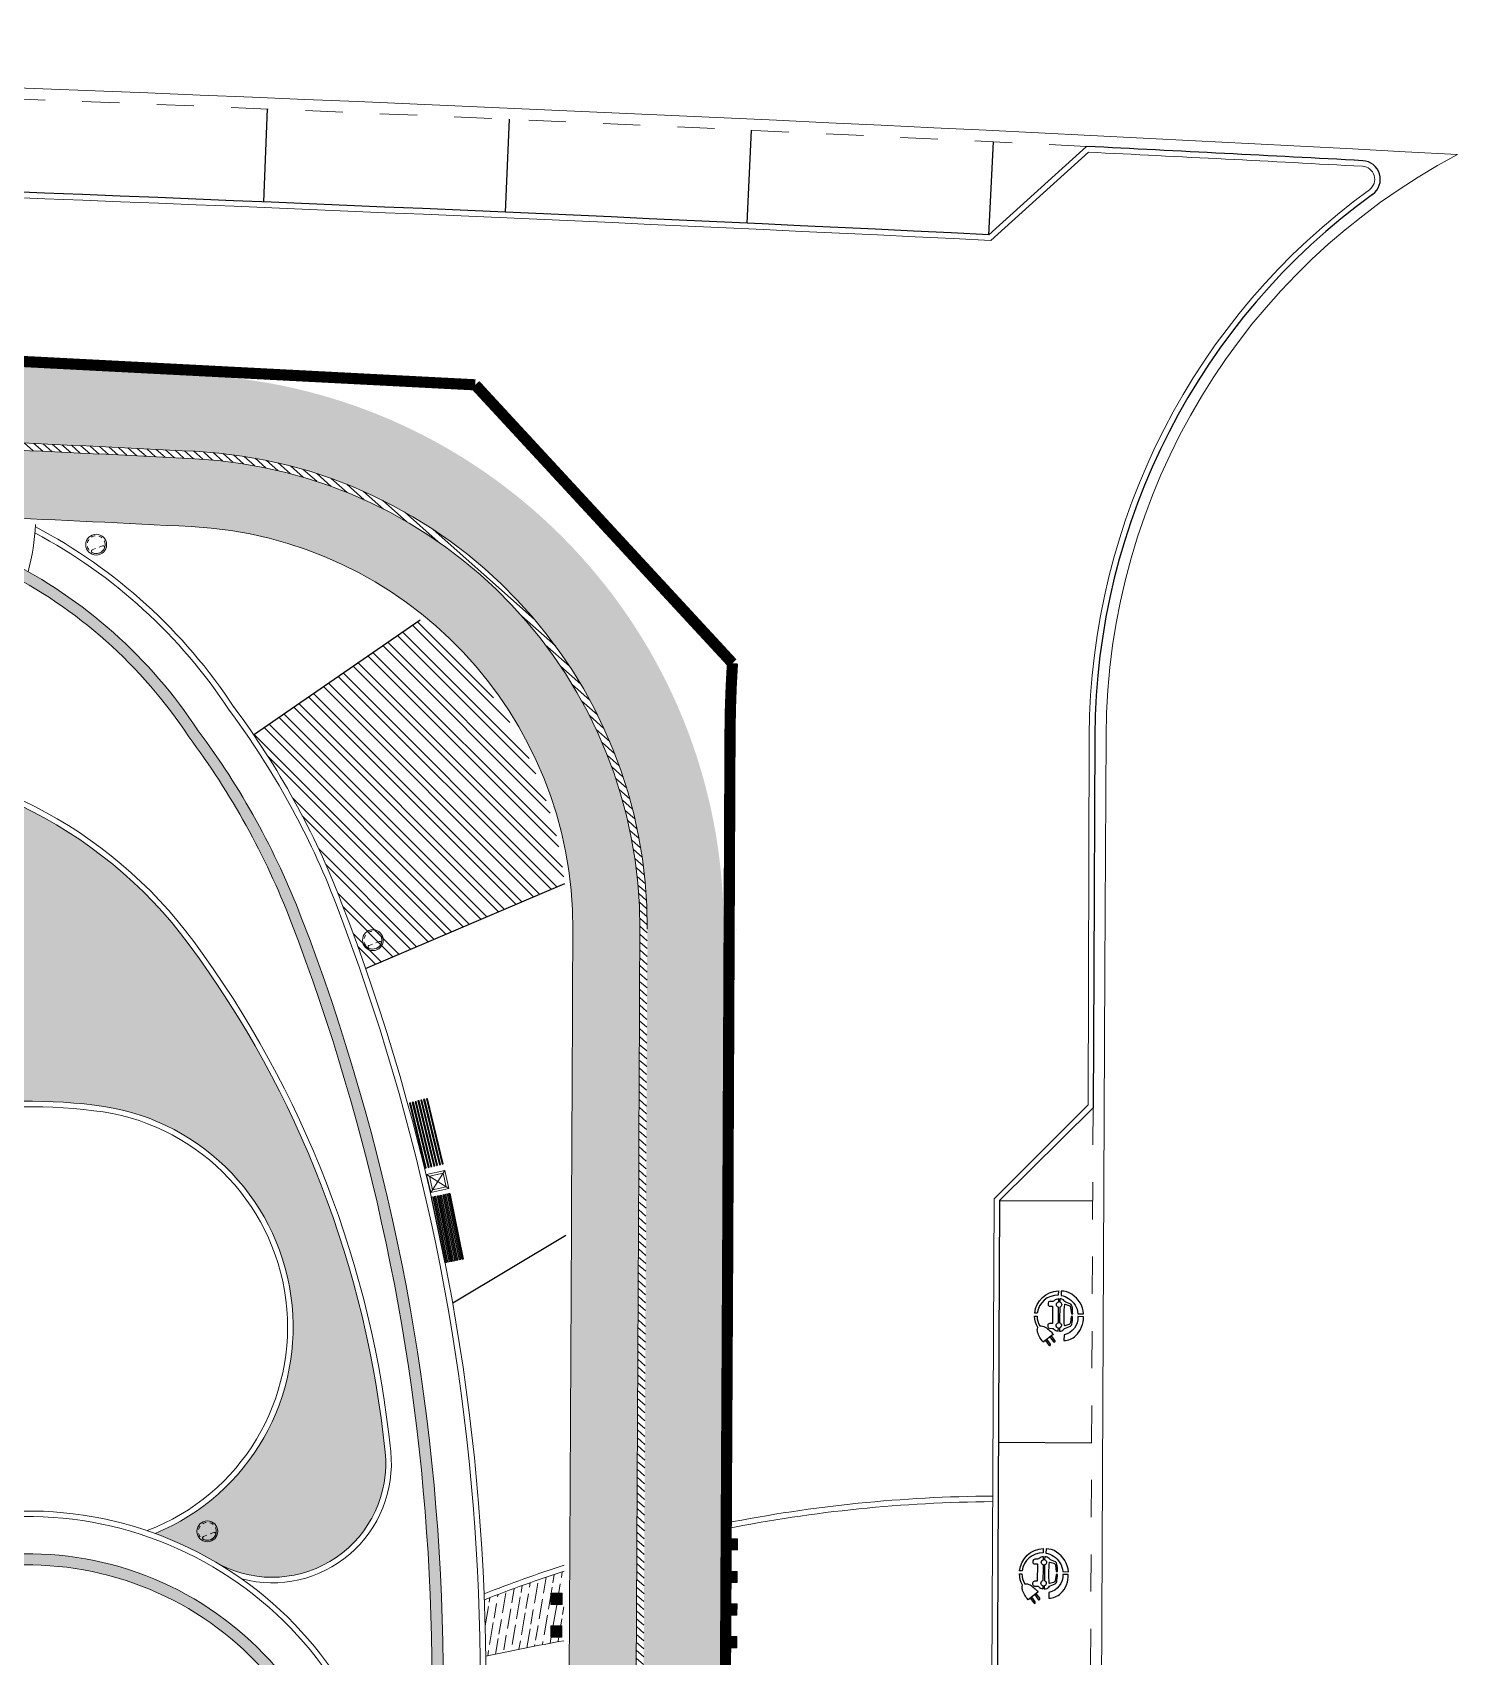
# Model space of a CAD drawing. Header units: inches. Extents: x 685564 to 685654, y 2762991 to 2763113.
# Drawn here: x 685615.74 to 685654.02, y 2763069.8 to 2763113.43 of the extents above; entities that cross this region are included whole.
import ezdxf

# ---------------------------------------------------------------- set-up
doc = ezdxf.new("R2010")
doc.units = ezdxf.units.IN
doc.header["$MEASUREMENT"] = 0
for name, pattern in [('BASE SITE$0$DASHED2', [0.375, 0.25, -0.125]), ('J24-02000-XREF-ROAD BASE-(180-188)$0$DASHED2', [0.375, 0.25, -0.125]), ('J24-02000-XREF-ROAD BASE-(180-188)$0$X-Road Base$0$1-1', [0.2, 0.1, -0.1])]:
    doc.linetypes.add(name, pattern=pattern)
for name, color, linetype, lineweight in [('BASE SITE$0$L-BASE-WALK', 15, 'Continuous', 9), ('BASE SITE$0$L-BASE-WALL', 50, 'Continuous', 25), ('BASE SITE$0$L-HS-PATTERN', 251, 'Continuous', 9), ('H - CURB STONE 15 CM', 210, 'Continuous', 5), ('HDB -HS- FURNITURE-TRASH BIN', 10, 'Continuous', 9), ('HDB -HS-BASE- ASPHALT-COLOR (BLUE)', 253, 'Continuous', 9), ('HDB -HS-BASE- ASPHALT-COLOR (RED)', 253, 'Continuous', 9), ('HDB -HS-BASE- ASPHALT-COLOR (WHITE)', 253, 'Continuous', 9), ('HDB -HS-BASE- COLOR CONC. (BIEGE LIGHT)', 253, 'Continuous', 9), ('HDB -HS-BASE- CURB CONC. 10 CM', 150, 'Continuous', 20), ('HDB -HS-BASE- CURB CONC. 15 CM', 34, 'Continuous', 20), ('HDB -HS-BASE- EXISTING R-CURB', 253, 'Continuous', 20), ('HDB -HS-BASE- LIMIT OF WORK', 1, 'Continuous', 9), ('HDB -HS-BASE- SEPERATION LINE', 253, 'Continuous', 9), ('HDB -HS-BASE- TACTILE - (FIBER GLASS)', 253, 'Continuous', 9), ('HDB -PL-G. COVERS - Ad', 104, 'Continuous', 9), ('HDB -PL-G. COVERS - Pa', 104, 'Continuous', 9), ('HDB -PL-LAWN - Ps', 94, 'Continuous', 9), ('J24-02000-XREF-ROAD BASE-(180-188)$0$C-CURB ASPHALET', 4, 'Continuous', 40), ('J24-02000-XREF-ROAD BASE-(180-188)$0$C-PARKING', 8, 'J24-02000-XREF-ROAD BASE-(180-188)$0$DASHED2', 15), ('J24-02000-XREF-ROAD BASE-(180-188)$0$C-RD-SHY', 253, 'Continuous', 9)]:
    doc.layers.add(name, color=color, linetype=linetype, lineweight=lineweight)
for name, color, linetype in [('HDB -HS- FURNITURE-SEATS - CONC. & WOOD', 42, 'Continuous'), ('HDB -PL-SEPERATION MOWING', 40, 'Continuous'), ('J24-02000-XREF-ROAD BASE-(180-188)$0$C-EXISTING ROAD', 253, 'Continuous'), ('J24-02000-XREF-ROAD BASE-(180-188)$0$C-PARKING LINE', 8, 'J24-02000-XREF-ROAD BASE-(180-188)$0$DASHED2')]:
    doc.layers.add(name, color=color, linetype=linetype)

# ---------------------------------------------------------------- blocks, each defined once
blk = doc.blocks.new('BASE SITE$0$TRBIN 01')
blk.add_wipeout([(-0.24999999970154674, -0.049999998724768575), (-0.2500000020009858, 0.45000000017929), (0.25000000062887956, 0.45000000341091295), (0.25000000106610426, -0.04999999968521667)]).dxf.layer = 'HDB -HS- FURNITURE-TRASH BIN'
at = {"layer": 'HDB -HS- FURNITURE-TRASH BIN'}
for p, q in [((-0.2500000009313226, -0.04999999841675162), (0.2499999990686774, 0.450000002514571)), ((-0.2500000027939677, 0.4500000006519258), (0.25, -0.04999999981373549))]:
    blk.add_line(p, q, dxfattribs=at)
for points in [[(-0.2500000027939677, 0.4500000006519258), (0.2499999990686774, 0.450000002514571), (0.25, -0.04999999981373549), (-0.2500000018626451, -0.0499999993480742)], [(-0.1875000027939677, 0.3875000015832484), (0.1874999976716936, 0.387500002514571), (0.1875, 0.01249999972060323), (-0.1875000018626451, 0.01250000111758709)]]:
    blk.add_lwpolyline(points, close=True, dxfattribs=at)
blk = doc.blocks.new('BASE SITE$0$seat02A')
at = {"layer": 'HDB -HS- FURNITURE-SEATS - CONC. & WOOD'}
for points in [[(0.9000000008381903, 0.4699999990407377), (0.9000000006053597, 0.4999999995343387), (-0.8999999994412065, 0.4999999993015081), (-0.8999999996740371, 0.4699999992735684)], [(0.900000000372529, 0.3916666663717479), (0.900000000372529, 0.4216666663996875), (-0.8999999999068677, 0.4216666661668569), (-0.8999999996740371, 0.3916666659060866)], [(0.9000000001396984, 0.3133333327714354), (0.900000000372529, 0.3433333327993751), (-0.8999999999068677, 0.3433333332650363), (-0.8999999999068677, 0.313333333004266)], [(0.9000000001396984, 0.2349999996367842), (0.900000000372529, 0.2649999994318932), (-0.8999999996740371, 0.2649999996647239), (-0.8999999999068677, 0.2349999998696148)], [(0.9000000006053597, 0.1566666658036411), (0.900000000372529, 0.186666666297242), (-0.8999999999068677, 0.1866666660644114), (-0.8999999999068677, 0.1566666660364717)], [(0.9000000001396984, 0.0783333326689899), (0.9000000006053597, 0.1083333329297602), (-0.8999999999068677, 0.1083333329297602), (-0.8999999994412065, 0.07833333243615925)], [(0.9000000001396984, -2.328306436538696e-10), (0.900000000372529, 0.02999999956227839), (-0.8999999996740371, 0.02999999956227839), (-0.8999999999068677, -4.656612873077393e-10)]]:
    blk.add_lwpolyline(points, close=True, dxfattribs=at)
blk = doc.blocks.new('BASE SITE$0$trashbin')
at = {"layer": 'HDB -HS- FURNITURE-TRASH BIN', "linetype": 'BASE SITE$0$DASHED2', "ltscale": 0.3}
blk.add_line((0.1179016309906729, 0.1852270015515387), (0.1179016309906729, -0.1852270020172), dxfattribs=at)
at = {"layer": 'HDB -HS- FURNITURE-TRASH BIN'}
blk.add_circle((0, 0), 0.35, dxfattribs=at)
at = {"layer": 'HDB -HS- FURNITURE-TRASH BIN', "linetype": 'BASE SITE$0$DASHED2', "ltscale": 0.5}
blk.add_circle((0, 0), 0.3, dxfattribs=at)
for centre, start, end in [((0.167901631037239, 0.1852270015515387), 47.80882139234332, 180), ((0.167901631037239, -0.1852270020172), 180, 312.1911786076567)]:
    blk.add_arc(centre, 0.05, start, end, dxfattribs=at)
at = {"layer": 'HDB -HS- FURNITURE-TRASH BIN'}
blk.add_arc((0, 0), 0.3, 312.1911786076567, 47.80882139234332, dxfattribs=at)
blk = doc.blocks.new('BASE SITE$0$MARKERS')
at = {"extrusion": (8.127451700772605e-05, 1.224414090261396e-05, 0.9999999966222669)}
blk.add_hatch(color=256, dxfattribs=at).paths.add_polyline_path([(0.02224137393792057, -0.148341906500924), (0.3189251851477075, -0.1038591582405934), (0.2744424386688502, 0.192824655226916), (-0.02224137393792057, 0.148341906500924)])
at = {"extrusion": (8.127451700772607e-05, 1.224414090261395e-05, 0.9999999966222669)}
blk.add_lwpolyline([(0.02224137393792057, -0.148341906500924), (0.3189251851477075, -0.1038591582405934), (0.2744424386688502, 0.192824655226916), (-0.02224137393792057, 0.148341906500924)], close=True, dxfattribs=at)
blk = doc.blocks.new('BASE SITE$0$Electric Car parking symbol')
at = {"layer": 'BASE SITE$0$L-BASE-WALL', "color": 252}
for points in [[(-1.312482498935424, 0.1285238089039922), (-1.070867699454539, 0.1285238089039922, -0.1169258535758384), (-0.9107959426473826, 0.5463681956753135, -0.2349610961049257), (-0.06743994203861803, 1.069296970032156), (-0.0674399419222027, 1.384017288684845, 0.2386499919646398), (-1.142147964914329, 0.7099913833662868, 0.1490441679444025)], [(1.092444304493256, 0.3197051947936416), (1.412556659081019, 0.319705193862319, 0.2000739374531439), (1.132589713903144, 0.9658111669123173, 0.2165892537118194), (0.08437499857973307, 1.3771453788504), (0.08437499834690243, 1.074827649630606, -0.3679701454314934)], [(0.725245684501715, 0.0681583397090435, 0.3250456583331596), (0.7347576607717201, 0.06124418042600155), (0.8895212210481986, 0.06124426703900099, 0.4079192869789165), (0.8995188961271197, 0.07102891243994236, 0.2250472405635658), (0.7945180997485295, 0.3054106095805764, -0.1207196310791949), (0.7228118337225169, 0.3908769376575947), (0.6107225648593158, 0.6631459193304181, 0.2274712465039619), (0.4971471558092162, 0.7424843413755298, 0.03508880237770211), (0.08843001315835863, 0.7803059136494994), (0.08843001315835863, 0.7077550357207656), (0.4204108767444268, 0.6619759416207671, -0.2890512815119941), (0.5329288396751508, 0.5672424603253603), (0.5924887675791979, 0.3515378683805466, -0.3741601523048866), (0.5856868178816512, 0.3373359544202685, -0.0273698200419506), (0.002607061411254108, 0.3066725097596645, -0.02736981935796511), (-0.5804726970382035, 0.3373359544202685, -0.3741601523167), (-0.5872746466193348, 0.3515378683805466), (-0.5277147189481184, 0.5672424603253603, -0.2890512815119942), (-0.4151967556681484, 0.6619759416207671), (-0.07052654097788036, 0.7095048576593399), (-0.07052654097788036, 0.7803059117868543, 0.03508880237770211), (-0.4792436837451532, 0.7424843404442072, 0.2274712465039617), (-0.5928190927952528, 0.6631459193304181), (-0.7049083616584539, 0.3908769367262721, -0.1207196310791949), (-0.7766146276844665, 0.3054106095805764, 0.2250472405635655), (-0.8816154242958874, 0.07102891337126493, 0.4079192869920337), (-0.8716177488677204, 0.06124426797032356), (-0.7168541887076572, 0.06124418042600155, 0.3250456583268752), (-0.7073422123212367, 0.0681583397090435, -0.7268902963210413), (-0.4266334574203938, 0.0681583397090435, 0.3250455227234632), (-0.4171214859234169, 0.06124418042600155), (0.2419582136208192, 0.0612442260608077), (0.4350249564740807, 0.06124418042600155, 0.3250455683079797), (0.4445369296008721, 0.0681583397090435, -0.7268902963197397)], [(0.8941173483617604, -0.009784677065908909, 0.4079193707520857), (0.8841196701396257, -3.166496753692627e-08), (0.739032416488044, 8.381903171539307e-09, 0.3543644387646029), (0.729249125579372, -0.007929419167339802, -0.8105074643883792), (0.4405334840994328, -0.007929420098662376, 0.3543643686075831), (0.430750195402652, 9.313225746154785e-09), (-0.2288928563939407, -1.30385160446167e-08), (-0.4128467224072665, 9.313225746154785e-09, 0.3543643915705368), (-0.4226300119189546, -0.007929418236017227, -0.8105074643857493), (-0.7113456532824785, -0.007929419167339802, 0.3543644387760742), (-0.721128944423981, 9.313225746154785e-09), (-0.8662161980755627, -3.166496753692627e-08, 0.4079193707389699), (-0.8762138761812821, -0.009784677065908909, 0.2250472381303737), (-0.771213079453446, -0.2441663704812527, -0.157781904290245), (-0.7316042782040313, -0.3280850052833557), (-0.7316042783204466, -0.4863444473594427, 0.414213562373095), (-0.631604278110899, -0.5863444469869137), (-0.5696980906650424, -0.5863444469869137, 0.414213562373095), (-0.4696980908047408, -0.4863444464281201), (-0.4696980904554948, -0.3407563408836722, -0.414213562373095), (-0.4596980906790122, -0.3307563401758671), (0.4776015627430752, -0.3307563411071897, -0.414213562373095), (0.4876015628688037, -0.3407563408836722), (0.4876015629852191, -0.4863444473594427, 0.414213562373095), (0.58760156261269, -0.5863444469869137), (0.6495077506406233, -0.5863444469869137, 0.414213562373095), (0.7495077505009249, -0.4863444464281201), (0.7495077502680942, -0.3280850052833557, -0.1577819042902451), (0.7891165515175089, -0.2441663723438978, 0.2250472381303742)], [(-0.07781865901779383, -1.174022526480258), (-0.07781865913420916, -1.310679972171783, -0.3742643397875088), (-1.319655983475968, -0.02780422661453485), (-1.084188495995477, -0.02977076452225447, 0.3854763321743279)], [(0.969569128123112, -1.136637882329524, -0.1918432456879691), (0.7183866542764008, -1.132823064923286, 0.2446866994681223), (0.7091712965629995, -1.133418576791883, -0.1284217513394838), (0.09350685041863471, -1.316490603610873), (0.0889445012435317, -1.180695871822536, 0.1242036144997723), (0.6225879092235118, -1.026824664324522, 0.2841972474431869), (0.6275300873676315, -1.017539707012475, -0.1549017435904354), (0.6928636835655198, -0.7236141646280885, -0.0907612238466209), (1.069758489378728, -0.2841324359178543, -0.4141062147986369), (1.083821152918972, -0.285604914650321), (1.5077581332298, -0.8085086056962609, -0.3942936746716385), (1.506804447504692, -0.8221249161288142, -0.1061914132647432)], [(1.224510055384599, -0.4591371715068817), (1.483649346861057, -0.2611940167844296, 0.9999999999999999), (1.419564814772457, -0.1772971013560891), (1.157996207242832, -0.3770958837121725)], [(1.423960168613121, -0.7051482563838363), (1.683099459856749, -0.5072051016613841, 0.9999999999999999), (1.619014928000979, -0.4233081853017211), (1.357446320238523, -0.6231069685891271)]]:
    blk.add_lwpolyline(points, format="xyb", close=True, dxfattribs=at)

msp = doc.modelspace()

# ---------------------------------------------------------------- hatches: boundary and pattern name
at = {"layer": 'HDB -HS-BASE- COLOR CONC. (BIEGE LIGHT)'}
h = msp.add_hatch(dxfattribs=at)
h.set_pattern_fill('MUDSTONE', color=256, scale=2, angle=45, pattern_type=2)
h.set_pattern_definition([(80.39167185625872, (685662.7135365393, 2762594.455906399), (-0.1304295320628458, 0.4277711270830081), [0.6, -0.12, 0.4, -0.18, 0.54, -0.16])])
h.paths.add_polyline_path([(685630.0234542876, 2763072.091872437, 0.01498559626272932), (685627.8812849319, 2763071.322451298, -0.006493896120618944), (685627.9185394411, 2763069.806949605, -0.007198069931283237), (685630.0133272028, 2763070.222334896, 2.630657859528807e-05)])
at = {"layer": 'HDB -HS-BASE- TACTILE - (FIBER GLASS)'}
h = msp.add_hatch(dxfattribs=at)
h.set_pattern_fill('HEX', color=256, scale=0.015, angle=1.101909530502398e-09)
h.set_pattern_definition([(1.101909530502398e-09, (0, 0), (-1.586422727553294e-12, 0.08248891973099999), [0.04762499999999999, -0.09524999999999999]), (120.0000000011019, (0, 0), (-0.0714375000169882, -0.04124445986687385), [0.04762499999999997, -0.09524999999999995]), (60.00000000110191, (0.04762500000651926, 0), (-0.07143750001857462, 0.04124445986412612), [0.04762499999999999, -0.09524999999999999])])
edge = h.paths.add_edge_path()
edge.add_line((685598.7123819803, 2763010.655217676), (685598.3922821917, 2763010.659921822))
edge.add_arc((685605.4855016058, 2763007.959118529), 7.590000005359878, 136.9629967561096, 159.1552453876894, ccw=False)
edge.add_arc((685588.4976648696, 2763034.256640107), 24.01728729522852, 294.046486830675, 298.446122335038, ccw=False)
edge.add_arc((685594.6983702903, 2763020.35998278), 8.800000001379308, 194.4713682650765, 294.0464868183484, ccw=False)
edge.add_arc((685609.4328532167, 2763024.162724618), 24.01728729548865, 178.8260988688334, 194.4713682553789, ccw=False)
edge.add_arc((685630.101748254, 2763023.739191941), 44.6905212465797, 164.9812096176381, 178.8260988677832, ccw=False)
edge.add_arc((685659.532998233, 2763015.842766273), 75.16267269090964, 154.258927541327, 164.9812096122485, ccw=False)
edge.add_arc((685659.5329982509, 2763015.842766273), 75.1626727068395, 143.5366454787571, 154.2589275475821, ccw=False)
edge.add_arc((685635.026162444, 2763033.952625836), 44.69052124598123, 129.6917562205878, 143.5366454691452, ccw=False)
edge.add_arc((685621.8230546211, 2763049.86050269), 24.0172872908189, 114.04648684264649, 129.6917562378655, ccw=False)
edge.add_arc((685615.622349198, 2763063.757160012), 8.80000000067112, 14.471368266023717, 114.04648682289579, ccw=False)
edge.add_arc((685600.8878662732, 2763059.954418168), 24.01728729462333, -1.1739011278801854, 14.471368267384605, ccw=False)
edge.add_arc((685580.2189712379, 2763060.377950852), 44.69052124364894, 352.06669874095553, 358.8260988617349, ccw=False)
edge.add_arc((685569.5590581218, 2763069.130548387), 56.91340101852016, 344.8013401172487, 381.0220811879633)
edge.add_arc((685603.4164892612, 2763082.131506436), 20.64564288073456, 21.04970948289462, 36.82773528264045)
edge.add_arc((685609.100258882, 2763087.392502188), 12.96758038966825, 33.2721719890086, 63.43473749500714)
edge.add_arc((685615.3467968071, 2763099.885462841), 0.9999999996429414, 173.4014979236758, 243.4347374919706, ccw=False)
edge.add_arc((685604.8292742892, 2763101.044592751), 9.581219339526262, 353.7431340272525, 355.2379019201795)
edge.add_arc((685575.3823948331, 2762228.124180618), 872.9963426710186, 87.42015616529892, 87.43985873420309, ccw=False)
edge.add_arc((685604.8658016333, 2763101.040850649), 9.844496622037525, 353.7312031532302, 355.3087874761639, ccw=False)
edge.add_arc((685615.3467968073, 2763099.885462841), 0.6999999999325822, 173.4014979244423, 243.4347374843001)
edge.add_arc((685609.1002588822, 2763087.392502188), 13.26758038989314, 33.27217199034391, 63.43473749624252, ccw=False)
edge.add_arc((685603.4436219443, 2763082.14411973), 20.91579044751669, 21.043762884359978, 36.79366452766908, ccw=False)
edge.add_arc((685569.5590581204, 2763069.130548387), 57.21340101999459, -17.683926556147185, 21.022081187618824, ccw=False)
edge.add_arc((685580.2189712385, 2763060.377950852), 44.69052124316253, 344.98120961647777, 348.8699886621075, ccw=False)
edge.add_arc((685550.7877212451, 2763068.274376517), 75.16267270087553, 334.2589275445916, 344.98120961612443, ccw=False)
edge.add_arc((685550.7877212643, 2763068.274376506), 75.16267267869121, 323.5366454717035, 334.2589275459061, ccw=False)
edge.add_arc((685575.2945570559, 2763050.164516935), 44.69052122534918, 309.69175622416606, 323.5366454770642, ccw=False)
edge.add_arc((685588.4976648721, 2763034.256640107), 24.01728729380113, 302.8619032514122, 309.6917562186069, ccw=False)
edge.add_arc((685605.4855016032, 2763007.959118532), 7.290000001801034, 122.8619032575192, 158.2945414619704)
edge = h.paths.add_edge_path(flags=16)
edge.add_arc((685588.4976648703, 2763034.256640105), 23.71728729355476, 294.046486830558, 309.6917562244387)
edge.add_arc((685575.2945570564, 2763050.164516936), 44.39052122542326, 309.6917562232034, 323.53664547592)
edge.add_arc((685550.7877212642, 2763068.274376506), 74.86267267866232, 323.5366454718415, 334.258927546057)
edge.add_arc((685550.787721245, 2763068.274376518), 74.86267270122576, 334.2589275440952, 344.9812096155594)
edge.add_arc((685580.2189712378, 2763060.377950851), 44.39052124376136, 344.9812096168829, 358.8260988626546)
edge.add_arc((685600.8878662715, 2763059.954418169), 23.71728729620562, 358.8260988706735, 374.4713682663473)
edge.add_arc((685615.6223491981, 2763063.757160012), 8.500000000577765, 14.47136826906181, 114.0464868234739)
edge.add_arc((685621.8230546206, 2763049.860502689), 23.71728729096087, 114.046486841361, 129.691756236237)
edge.add_arc((685635.0261624445, 2763033.952625837), 44.39052124598085, 129.6917562212937, 143.5366454701119)
edge.add_arc((685659.532998251, 2763015.842766274), 74.86267270657788, 143.53664547921, 154.2589275480607)
edge.add_arc((685659.5329982304, 2763015.842766272), 74.86267268885942, 154.2589275399275, 164.9812096108158)
edge.add_arc((685630.101748254, 2763023.739191941), 44.39052124669299, 164.9812096172759, 178.8260988675389)
edge.add_arc((685609.4328532183, 2763024.162724619), 23.71728729714629, 178.8260988695948, 194.471368255279)
edge.add_arc((685594.6983702905, 2763020.359982779), 8.500000001134085, 194.4713682616106, 294.0464868173327)
at = {"layer": 'HDB -PL-G. COVERS - Pa'}
h = msp.add_hatch(dxfattribs=at)
h.set_pattern_fill('BOX', color=256, scale=0.04, style=0)
h.set_pattern_definition([(90, (774113.111, 3046004.494), (-1.016, 6.221205739668554e-17), []), (90, (774113.365, 3046004.494), (-1.016, 6.221205739668554e-17), []), (0, (774113.111, 3046004.494), (0, 1.016), [-0.254, 0.254]), (0, (774113.111, 3046004.748), (0, 1.016), [-0.254, 0.254]), (0, (774113.111, 3046005.002), (0, 1.016), [0.254, -0.254]), (0, (774113.111, 3046005.256), (0, 1.016), [0.254, -0.254]), (90, (774113.6190000001, 3046004.494), (-1.016, 6.221205739668554e-17), [0.254, -0.254]), (90, (774113.873, 3046004.494), (-1.016, 6.221205739668554e-17), [0.254, -0.254])])
edge = h.paths.add_edge_path()
edge.add_spline(control_points=[(685596.490154487, 2763066.556087102), (685596.5422100087, 2763066.527332264), (685596.5941955633, 2763066.499485485), (685597.3903278457, 2763066.086465522), (685598.1129220676, 2763065.892485698), (685599.3590481819, 2763065.916711465), (685599.8807922243, 2763066.13117572), (685600.6446810248, 2763066.920701223), (685600.8878972351, 2763067.500682931), (685601.006192081, 2763068.668365702), (685600.982501575, 2763069.175262307), (685600.8909026466, 2763069.711956345)], knot_values=[2.295057620312542, 2.295057620312542, 2.295057620312542, 2.295057620312542, 2.327051111406274, 2.327051111406274, 2.78594165252747, 2.78594165252747, 3.244832193648667, 3.244832193648667, 3.703722734769863, 3.703722734769863, 3.995626504668023, 3.995626504668023, 3.995626504668023, 3.995626504668023], degree=3, periodic=0)
edge.add_arc((685597.5124034241, 2763069.776875611), 3.37912289017046, 252.39103579697928, 358.8991732706812, ccw=False)
edge = h.paths.add_edge_path()
edge.add_spline(control_points=[(685595.4221202683, 2763077.123264833), (685595.3667198218, 2763077.149941692), (685595.3114697952, 2763077.175539996), (685594.5204360555, 2763077.527454611), (685593.8194527298, 2763077.657129192), (685592.8604426124, 2763077.537464324), (685592.5347861166, 2763077.414748564), (685592.2600450818, 2763077.220648704)], knot_values=[5.504950629177488, 5.504950629177488, 5.504950629177488, 5.504950629177488, 5.539284899254651, 5.539284899254651, 5.998175440375848, 5.998175440375848, 6.283185307179586, 6.283185307179586, 6.283185307179586, 6.283185307179586], degree=3, periodic=0)
edge.add_spline(control_points=[(685592.2600450818, 2763077.220648704), (685591.9546658951, 2763077.004903511), (685591.7113589166, 2763076.700219909), (685591.3717016842, 2763075.932772356), (685591.2762241135, 2763075.470020795), (685591.256374721, 2763074.704089209), (685591.2685246252, 2763074.444621679), (685591.298971073, 2763074.175704188)], knot_values=[0, 0, 0, 0, 0.3167931626808945, 0.3167931626808945, 0.633586325361789, 0.633586325361789, 0.7842182126327237, 0.7842182126327237, 0.7842182126327237, 0.7842182126327237], degree=3, periodic=0)
edge.add_arc((685594.5769549422, 2763073.94792939), 3.285887947626219, 75.09538472056357, 176.0251204554823, ccw=False)
h.paths.add_polyline_path([(685629.9434912084, 2763058.198046519, 0.03817137954552881), (685626.9428304379, 2763058.482109383, -0.03104880555061735), (685625.1824591786, 2763051.457862306, -0.06692265901903524), (685629.903826882, 2763050.257446991, 0.0003212291924024489), (685629.9086272985, 2763052.665858306, 7.784475911250573e-05)])
at = {"layer": 'HDB -PL-LAWN - Ps'}
h = msp.add_hatch(dxfattribs=at)
h.set_pattern_fill('GRASS', color=256, scale=0.035, angle=-1.189323895367742e-09)
h.set_pattern_definition([(90, (0, 0), (-0.6286179283869515, 0.6286179284130486), [0.1666875, -1.0905483568]), (44.99999999881068, (0, 0), (-0.6286179284617922, 0.6286179284878893), [0.1666875, -0.7223125]), (134.9999999988107, (0, 0), (-0.6286179284878893, -0.6286179284617921), [0.1666875, -0.7223125])])
h.paths.add_polyline_path([(685617.4091198046, 2763084.610387424, -0.7754780730021957), (685619.0377643508, 2763073.102610206, -0.04895859950603151), (685620.7896373373, 2763072.260196722, 0.5938882234153328), (685625.217785733, 2763075.288981853, 0.1342767690062079), (685619.9523700009, 2763088.921637451, 0.1356335239666984), (685614.8648893151, 2763092.905204157, 0.01506077255173119), (685612.701347216, 2763089.349681918, -0.3263306813420888), (685603.9357556707, 2763085.399427768, -0.221125754250158), (685593.0498319854, 2763093.550583345, 0.5461554658052412), (685584.6620539486, 2763094.207794075, 0.08866448209614602), (685583.9243712057, 2763090.533468425), (685583.7874211796, 2763084.094682622, 0.5344651335733518), (685586.812672911, 2763082.90298331, -0.341127443335034), (685606.5838301637, 2763081.924259745, -0.01318579691122046), (685608.8222670823, 2763083.045880004, -0.1517691629507293)])
h.paths.add_polyline_path([(685607.0857918899, 2763051.297602768, -0.04629726366054276), (685610.4970982333, 2763057.420865156, -0.246461698398315), (685604.5882018362, 2763054.506161341, -0.2100761492025878), (685591.7293268258, 2763037.261706842, 0.3493707796532537), (685606.8695267, 2763037.441105445, -0.2027869901279598)])

# ---------------------------------------------------------------- linework, layer by layer
at = {"layer": 'BASE SITE$0$L-BASE-WALK'}
msp.add_arc((685619.4577591886, 2763089.393484671), 15.20000000006672, 359.7482153915892, 359.7496270932032, dxfattribs=at)
at = {"layer": 'H - CURB STONE 15 CM'}
for points in [[(685634.3503340558, 2763073.377100397, -0.04743814796274238), (685641.5324254226, 2763074.108177092, -0.04743814796274238)], [(685634.3795825827, 2763073.229979618, -0.04743814796256916), (685641.533420964, 2763073.958180396)]]:
    msp.add_lwpolyline(points, format="xyb", dxfattribs=at)
at = {"layer": 'HDB -HS-BASE- CURB CONC. 10 CM'}
msp.add_lwpolyline([(685621.9614240646, 2763104.183064184, -0.001606442866179754), (685627.5897660737, 2763103.865673665), (685634.4431652277, 2763096.447918942, 0.01430664097822541), (685634.3801012409, 2763094.6296077, -5.02440152391775e-05), (685634.3651167051, 2763091.058024209)], format="xyb", dxfattribs=at)
at = {"layer": 'HDB -HS-BASE- CURB CONC. 15 CM'}
for points in [[(685615.6287051392, 2763098.942743695, 0.04816651522708033), (685615.8264426637, 2763100.207953743, 0.04562199314637579)], [(685621.0290107173, 2763095.219936623, 0.1257875330944935), (685615.8094878077, 2763099.984169965)], [(685621.154421805, 2763095.302229144, 0.1269329339194132), (685615.8225751555, 2763100.146995052, 0.124822444168265)], [(685625.3669629312, 2763075.304678799, 0.1342732829359922), (685620.0730231999, 2763089.010759925, 0.2347787747629416), (685610.3426126679, 2763093.986849736)], [(685625.2177371416, 2763075.289458296, 0.1342723686823062), (685619.9523700009, 2763088.921637451, 0.2495997180554849), (685609.6617634007, 2763093.825663119, 0.2309696996480593)], [(685619.0377643508, 2763073.102610206, 0.7754780730031883), (685617.4091198046, 2763084.610387424, 0.151769162950724), (685608.8222670823, 2763083.045880004, 0.06125641836197263), (685599.0056978302, 2763076.884608298, 0.0608814989842598)], [(685618.8223925122, 2763073.178530548, 0.7872317012133708), (685617.3917609886, 2763084.461393304, 0.1518394216312388), (685608.8888530444, 2763082.911429484, 0.06118441881506347), (685599.1134116697, 2763076.778863076)], [(685620.7896373401, 2763072.26019672, 0.5939838578822131), (685625.2176985707, 2763075.289841325, 0.5187587575143957)], [(685621.3683453277, 2763071.880338483, 0.5230085576377712), (685625.3669309726, 2763075.30499686)], [(685627.8751035505, 2763071.481170432, -0.0149684272301366), (685630.0243011247, 2763072.249869385, -0.01428995409622419)], [(685627.8812849318, 2763071.322451298, -0.01498559626525857), (685630.0234542878, 2763072.091872437)]]:
    msp.add_lwpolyline(points, format="xyb", dxfattribs=at)
for centre, radius, start, end in [((685603.5316800991, 2763082.185055726), 21.81890691021193, 21.02547500981757, 36.68478315967962), ((685603.5316800991, 2763082.185055726), 21.96890691021192, 21.02547500981757, 36.68478315967962), ((685615.6223491986, 2763063.757160012), 9.94999999999999, 14.47136826577751, 114.0464868218864), ((685615.6223491986, 2763063.757160012), 9.79999999999999, 14.47136826577751, 114.0464868218864)]:
    msp.add_arc(centre, radius, start, end, dxfattribs=at)
at = {"layer": 'HDB -HS-BASE- LIMIT OF WORK', "lineweight": 0, "const_width": 0.3}
msp.add_lwpolyline([(685634.0203, 2763017.953500001), (685627.1901000002, 2763011.062899999), (685585.0396999996, 2763010.494899999), (685578.0225, 2763017.4507), (685578.0654999996, 2763019.6329), (685579.7708999999, 2763099.8171), (685585.4855000004, 2763105.462300001, -0.01201942580677122), (685627.6359000001, 2763103.963099999), (685634.5456999997, 2763096.484300001, 0.01464342246911221), (685634.4801000003, 2763094.6291, -0.0005903599629738114), (685634.2587000001, 2763052.6635, -0.002997699713593471), (685634.0932999998, 2763030.1369, 0.00312229804097575)], format="xyb", close=True, dxfattribs=at)
at = {"layer": 'HDB -HS-BASE- SEPERATION LINE'}
for points in [[(685598.3980074415, 2763010.674910596, -0.09660228664792862), (685599.9378712093, 2763013.139069983, -0.01919938990918852), (685598.2841741603, 2763012.323689441, -0.4640525938224931), (685586.1775710669, 2763018.160896466, -0.06837160634558997), (685585.4206066872, 2763024.654766938, -0.06048331803180157), (685586.9378152781, 2763035.320106383, -0.04681894570070703), (685591.8290241063, 2763048.486284059, -0.0468189456916509), (685599.0843856591, 2763060.51258387, -0.06048331802499955), (685606.4842433518, 2763068.341599996, -0.06837160638370943), (685612.0365453276, 2763071.79345335, -0.4640525938281009), (685624.1431484208, 2763065.956246325, -0.06837160638392244), (685624.9001128017, 2763059.46237585, -0.02950200162516445), (685624.4817778654, 2763054.209755129, 0.1593719174816065), (685622.6844309932, 2763089.546962684, 0.06895359643741543), (685619.9421146241, 2763094.50673477, 0.1323741852416862), (685614.8995799128, 2763098.9910373, -0.3154582495551354), (685614.3534210372, 2763100.000374021, 0.1253521370301001), (685613.6924730844, 2763104.683750778)], [(685614.0171409383, 2763104.669500911, -0.1223323876902523), (685614.6514337682, 2763099.965900667, 0.3154582495285713), (685615.033744981, 2763099.259364963, -0.1323741852420731), (685620.1929367995, 2763094.671319813, -0.068830299238998), (685622.964463667, 2763089.654580999, -0.1705110584255556), (685624.0689391708, 2763051.751074168, -0.01696962818067099), (685623.382904211, 2763048.797036409, -0.04681894570338228), (685618.4916953826, 2763035.63085873, -0.04681894571508067), (685611.236333828, 2763023.604558918, -0.06048331804374315), (685603.836476137, 2763015.775542793, -0.0298096805181141), (685601.5298305594, 2763014.082578878, 0.1549376234293935), (685598.7220084501, 2763010.679276688, 0.1549376234293935)], [(685632.2576355961, 2763089.33723563, 0.4005902697432719), (685620.1119417778, 2763102.176756754, 0.001573380600387793), (685614.6102273278, 2763102.440951236, 0.001573380600387793)], [(685632.0576375272, 2763089.338114521, 0.4005902697430494), (685620.1017201748, 2763101.977018127, 0.001563146124595398), (685614.6370473725, 2763102.239545969, 0.001563146124595398)], [(685627.918539441, 2763069.806949605, -0.007198069932439117), (685630.0133272029, 2763070.222334895, -0.006854636940085312)]]:
    msp.add_lwpolyline(points, format="xyb", dxfattribs=at)
msp.add_lwpolyline([(685598.1619308465, 2763012.597653986, 0.06837160637753871), (685603.6448790043, 2763016.006390229, 0.06048331804307162), (685610.9950626873, 2763023.782851477, 0.0468189457151254), (685618.2214656061, 2763035.761150203, 0.04681894570315193), (685623.0931519428, 2763048.874777152, 0.06048331801275187), (685624.6001757659, 2763059.468521952, 0.06837160638538509), (685623.8526666291, 2763065.881277474, 0.4640525938270456), (685612.1587886414, 2763071.519488804, 0.0683716063825411), (685606.6758404846, 2763068.11075256, 0.06048331802612828), (685599.3256567997, 2763060.334291311, 0.04681894569160173), (685592.0992538828, 2763048.355992586, 0.04681894570060224), (685587.2275675461, 2763035.242365641, 0.06048331803252478), (685585.720543723, 2763024.648620836, 0.06837160634162348), (685586.4680528586, 2763018.235865318, 0.4640525938212401)], format="xyb", close=True, dxfattribs=at)
msp.add_arc((667863.1932653327, 2763167.423366616), 17769.0359441368, 359.6300070416693, 359.7482153915892, dxfattribs=at)
at = {"layer": 'HDB -PL-SEPERATION MOWING'}
for points in [[(685621.6823361717, 2763094.561911343), (685626.1550507173, 2763097.648733759)], [(685624.6897229002, 2763088.285087785), (685630.039735028, 2763090.568831828)], [(685627.030368329, 2763079.295934828), (685630.069562854, 2763081.114447663)]]:
    msp.add_lwpolyline(points, dxfattribs=at)
at = {"layer": 'J24-02000-XREF-ROAD BASE-(180-188)$0$C-CURB ASPHALET', "lineweight": 0, "ltscale": 10}
msp.add_line((685641.7213051113, 2763082.051806606), (685644.232978784, 2763084.540077869), dxfattribs=at)
at = {"layer": 'J24-02000-XREF-ROAD BASE-(180-188)$0$C-EXISTING ROAD'}
for p, q in [((685641.4344893493, 2763107.994283443), (685644.0545861704, 2763110.367453534)), ((685644.2797905827, 2763094.541431301), (685644.2503032921, 2763088.241446103)), ((685644.2503031613, 2763088.241446104), (685644.232978784, 2763084.540077869))]:
    msp.add_line(p, q, dxfattribs=at)
at = {"layer": 'J24-02000-XREF-ROAD BASE-(180-188)$0$C-EXISTING ROAD', "flags": 128}
msp.add_lwpolyline([(685641.721305094, 2763082.051806589), (685641.5835913196, 2763052.629139388, -0.001887792785289588), (685641.3926345553, 2763030.047495631, 0.006711878014171479), (685641.423616287, 2763004.053788827)], format="xyb", dxfattribs=at)
at = {"layer": 'J24-02000-XREF-ROAD BASE-(180-188)$0$C-EXISTING ROAD'}
for centre, radius, start, end in [((685515.2882121652, 2760538.390461542), 2572.698327587886, 87.18950781786491, 88.63710298287629), ((685515.2882121652, 2760538.390461542), 2575.198327587886, 86.96856910430058, 87.13387216066893), ((685651.4479642416, 2763109.485947906), 0.5, 305.9353349583944, 86.96856910430058), ((685662.3413167705, 2763094.456893726), 18.06172402712672, 125.935334995655, 179.731827144421)]:
    msp.add_arc(centre, radius, start, end, dxfattribs=at)
at = {"layer": 'J24-02000-XREF-ROAD BASE-(180-188)$0$C-PARKING', "linetype": 'J24-02000-XREF-ROAD BASE-(180-188)$0$X-Road Base$0$1-1', "ltscale": 10}
msp.add_line((685644.232978784, 2763084.540077869), (685644.0835638082, 2763052.617438848), dxfattribs=at)
msp.add_arc((685515.2882120346, 2760538.390461544), 2575.198327587886, 87.13387216066893, 88.69269870885593, dxfattribs=at)
at = {"layer": 'J24-02000-XREF-ROAD BASE-(180-188)$0$C-PARKING LINE', "linetype": 'Continuous', "ltscale": 10}
for p, q in [((685621.9545072407, 2763108.876599662), (685622.0581594002, 2763111.374449979)), ((685628.4485707235, 2763108.598900176), (685628.5585334398, 2763111.096480641)), ((685634.9419118642, 2763108.304794146), (685635.0581844352, 2763110.802088815)), ((685641.4344892132, 2763107.994283449), (685641.5570708967, 2763110.491276382)), ((685641.7213051184, 2763082.051806589), (685644.2212775797, 2763082.040105384)), ((685641.690881985, 2763075.551877786), (685644.1908544463, 2763075.540176582))]:
    msp.add_line(p, q, dxfattribs=at)
at = {"layer": 'J24-02000-XREF-ROAD BASE-(180-188)$0$C-RD-SHY'}
for p, q in [((685644.5797872967, 2763094.540027156), (685644.550300006, 2763088.240041958)), ((685644.5503000059, 2763088.240041958), (685644.3835606528, 2763052.616034701))]:
    msp.add_line(p, q, dxfattribs=at)
for centre, radius, start, end in [((685515.2882121581, 2760538.390461543), 2575.498327587622, 86.91217854555768, 88.91810238599196), ((685662.3413167705, 2763094.456893726), 17.76172402719398, 117.9314352000412, 179.731827144421)]:
    msp.add_arc(centre, radius, start, end, dxfattribs=at)

# ---------------------------------------------------------------- block references
at = {"layer": 'BASE SITE$0$L-BASE-WALL', "color": 1, "ltscale": 96, "xscale": 0.4872040452384197, "yscale": 0.4872040452384197, "zscale": 0.4872040452384197, "rotation": 269.2140543022812}
for p in [(685643.3038787101, 2763078.97683599, 0.005948614567532037), (685642.8963333352, 2763072.052373051, 0.005948614567532037)]:
    msp.add_blockref('BASE SITE$0$Electric Car parking symbol', p, dxfattribs=at)
at = {"layer": 'BASE SITE$0$L-HS-PATTERN', "extrusion": (-8.21901081096634e-05, 5.022091978068754e-07, 0.999999996622267), "xscale": -1, "rotation": 188.2171857564212}
for p in [(685634.3750386056, 2763072.813041182, -54.9647230175553), (685634.3702989694, 2763071.936580864, -54.96472306817027), (685629.6671204021, 2763071.347608835, -54.96433680920142), (685634.3655593286, 2763071.060120545, -54.96472311878495), (685629.6623807654, 2763070.471148517, -54.9643368598164), (685634.3608196883, 2763070.183660226, -54.96472316939968)]:
    msp.add_blockref('BASE SITE$0$MARKERS', p, dxfattribs=at)
at = {"layer": 'HDB -HS- FURNITURE-TRASH BIN', "ltscale": 0.5, "xscale": 0.8, "yscale": 0.8, "zscale": 0.8, "rotation": 291.1996207166136}
for p in [(685617.4541948787, 2763099.668868971), (685624.8871855701, 2763089.043125687), (685620.4402795924, 2763073.159780707)]:
    msp.add_blockref('BASE SITE$0$trashbin', p, dxfattribs=at)

# ---------------------------------------------------------------- next in the draw order: block references
at = {"layer": 'HDB -HS- FURNITURE-TRASH BIN', "extrusion": (-0.001072865159933802, 1.12497466399266e-06, 0.999999424479376), "rotation": 282.5200779424018}
msp.add_blockref('BASE SITE$0$TRBIN 01', (685626.0391907773, 2763082.514966504, -732.4767691782636), dxfattribs=at)

# ---------------------------------------------------------------- next in the draw order: hatches: boundary and pattern name
at = {"layer": 'HDB -HS-BASE- ASPHALT-COLOR (BLUE)'}
h = msp.add_hatch(dxfattribs=at)
h.set_pattern_fill('BOX', color=256, scale=0.035, angle=224)
h.set_pattern_definition([(349.3916718562588, (685662.7135365393, 2762594.455906399), (0.1636597631718714, 0.8738057461006576), []), (349.3916718562588, (685662.6726215986, 2762594.237454962), (0.1636597631718714, 0.8738057461006576), []), (259.3916718562588, (685662.7135365393, 2762594.455906399), (0.8738057461006576, -0.1636597631718713), [-0.22225, 0.22225]), (259.3916718562588, (685662.9319879758, 2762594.414991458), (0.8738057461006576, -0.1636597631718713), [-0.22225, 0.22225]), (259.3916718562588, (685663.1504394124, 2762594.374076517), (0.8738057461006576, -0.1636597631718713), [0.22225, -0.22225]), (259.3916718562588, (685663.368890849, 2762594.333161576), (0.8738057461006576, -0.1636597631718713), [0.22225, -0.22225]), (349.3916718562588, (685662.6317066578, 2762594.019003525), (0.1636597631718714, 0.8738057461006576), [0.22225, -0.22225]), (349.3916718562588, (685662.5907917169, 2762593.800552089), (0.1636597631718714, 0.8738057461006576), [0.22225, -0.22225])])
h.paths.add_polyline_path([(685614.0762442417, 2763104.516747763, -0.05459309394906626), (685614.6102273278, 2763102.440951235, -0.001573380600005378), (685620.1119417764, 2763102.176756753, -0.4005902697732342), (685632.2576355956, 2763089.33723563, -0.0005158602859908865), (685632.0586811422, 2763052.672012627, -0.002998614858845619), (685631.8933601491, 2763030.16491471, 0.003689155610750146), (685631.8233179172, 2763015.73708983), (685633.8702874639, 2763017.802160891, -0.003161054172988933), (685633.9431928704, 2763030.138701941, 0.002997766158958707), (685634.10867221, 2763052.664010239, 0.0005157866302563479), (685634.3076158019, 2763089.328226993, 0.4005902697550076), (685620.2167132079, 2763104.224077672, 0.001751919124102763)])
at = {"layer": 'HDB -HS-BASE- ASPHALT-COLOR (RED)'}
h = msp.add_hatch(dxfattribs=at)
h.set_pattern_fill('BRSTONE', color=256, scale=0.03, angle=135)
h.set_pattern_definition([(170.3916718562587, (685662.7135365393, 2762594.455906399), (-0.04197170735124682, -0.2479324653651096), []), (260.3916718562587, (685662.0373570883, 2762594.570374691), (0.3336835432019495, -0.3115259613518472), [0.25146, -0.25146]), (260.3916718562587, (685662.1124881385, 2762594.557655992), (0.3336835432019495, -0.3115259613518472), [0.25146, -0.25146]), (170.3916718562587, (685662.0303618038, 2762594.529052614), (-0.4176269579044432, -0.184338969378372), [-0.6858, 0.0762]), (170.3916718562587, (685662.0233665192, 2762594.487730536), (-0.4176269579044432, -0.184338969378372), [-0.6858, 0.0762]), (170.3916718562587, (685662.0163712347, 2762594.446408459), (-0.4176269579044432, -0.184338969378372), [-0.6858, 0.0762]), (170.3916718562587, (685662.0093759501, 2762594.405086381), (-0.4176269579044432, -0.184338969378372), [-0.6858, 0.0762]), (170.3916718562587, (685662.0023806655, 2762594.363764304), (-0.4176269579044432, -0.184338969378372), [-0.6858, 0.0762])])
h.paths.add_polyline_path([(685632.0576375272, 2763089.338114521, 0.4005902697549744), (685620.1017201745, 2763101.977018127, 0.001563146124508598), (685614.6370473726, 2763102.239545969, -0.04657987291952496), (685614.6900685999, 2763100.410063587, -0.001524769224945292), (685620.0095932793, 2763100.154099557, -0.4005902698167392), (685630.2575224409, 2763089.320753609, -0.0005157812731147128), (685630.0586266443, 2763052.665272669, -0.002997704109577329), (685629.8935056848, 2763030.188991525, 0.004200797463463335), (685629.8304385521, 2763013.726587275), (685631.6238457327, 2763015.535853698, -0.003740499564386558), (685631.6933764723, 2763030.167472292, 0.002998697709421768), (685631.8586820129, 2763052.672793206, 0.0005158674755305588)])
at = {"layer": 'HDB -HS-BASE- ASPHALT-COLOR (WHITE)'}
h = msp.add_hatch(dxfattribs=at)
h.set_pattern_fill('ANSI31', color=256, scale=0.05, angle=58)
h.set_pattern_definition([(138.3916718562587, (685662.7135365393, 2762594.455906399), (-0.1054155404908226, -0.1186976255997893), [])])
edge = h.paths.add_edge_path()
edge.add_arc((686609.5636970877, 2763018.20617823), 977.9434716858722, 179.299129022771, 180.1563551390139)
edge.add_line((685631.6238667528, 2763015.537459888), (685631.8233389374, 2763015.738696021))
edge.add_arc((686609.5636970877, 2763018.20617823), 977.7434716858405, 179.2991290227726, 180.1445946413764, ccw=False)
edge.add_arc((683754.7375799207, 2763055.209699835), 1877.322845060674, 359.2356491864137, 359.9227211906125)
edge.add_arc((667863.1932653228, 2763167.423364475), 17769.23594413757, 359.6300070339678, 359.7482153968086)
edge.add_arc((685619.4577591885, 2763089.393484671), 12.80000000023042, 359.7482153915879, 447.0704501638497)
edge.add_arc((685575.3823942045, 2762228.124179794), 875.1963435222247, 87.07045016945766, 87.43104214378613)
edge.add_arc((685604.8658016352, 2763101.040850658), 9.844496620272077, 366.993860487505, 368.17642416579315, ccw=False)
edge.add_arc((685575.3823941426, 2762228.124179783), 874.9963435366109, 87.07045016544612, 87.42869657646958, ccw=False)
edge.add_arc((685619.4577591884, 2763089.393484671), 12.60000000009702, -0.2517846084489861, 87.07045016376952, ccw=False)
edge.add_arc((667863.193265323, 2763167.423364474), 17769.03594413729, 359.6300070339683, 359.7482153968091, ccw=False)
edge.add_arc((683754.6650228967, 2763055.210450393), 1877.195405640767, 359.2356558303639, 359.9227324552519, ccw=False)
edge.add_arc((685631.8938776407, 2763030.16612661), 0.2005012572239777, 179.2356558304004, 179.2990497441515)
at = {"layer": 'HDB -PL-G. COVERS - Ad'}
h = msp.add_hatch(dxfattribs=at)
h.set_pattern_fill('ANSI32', color=256, scale=0.05, angle=89.99999999987999)
h.set_pattern_definition([(134.99999999988, (0, 0), (-0.3367596045407987, -0.336759604539388), []), (134.99999999988, (0, 0.2245065001770854), (-0.3367596045407987, -0.336759604539388), [])])
h.paths.add_polyline_path([(685626.1550507173, 2763097.648733759), (685621.6823361719, 2763094.561911343, -0.05798925549762009), (685624.0394119378, 2763090.063241155, -0.008110664515656044), (685624.6897229, 2763088.285087785), (685630.039735028, 2763090.568831828, 0.1969197356825823)])
h.paths.add_polyline_path([(685624.1858637803, 2763047.385702861, -0.01427868323318128), (685622.8738752633, 2763043.230207263, -0.0806591809919382), (685625.552819061, 2763040.642229483, -0.02830732486920867), (685626.137964951, 2763039.765238603, 0.1051352100678344), (685629.8167875072, 2763036.471025782, 0.000670120284580528), (685629.8602504088, 2763041.495063362, 0.05271279577033429), (685628.214699449, 2763043.950575532, 0.08472129875669066)])

# ---------------------------------------------------------------- next in the draw order: linework, layer by layer
at = {"layer": 'HDB -HS-BASE- CURB CONC. 15 CM'}
for points in [[(685629.8304385521, 2763013.726587275, -0.004200797463279862), (685629.8935056848, 2763030.188991524, 0.002997704109839546), (685630.0586266443, 2763052.665272671, 0.0005157812731008779), (685630.2575224409, 2763089.32075361, 0.4005902697444713), (685620.0095932818, 2763100.154099557, 0.001524352632279868), (685614.6915221926, 2763100.409998084)], [(685625.4205067636, 2763052.750725012, 0.1644929138734758), (685623.897905913, 2763090.013308714)], [(685625.1845356908, 2763051.464399297, 0.1702212366259818), (685624.0379222499, 2763090.067117871)]]:
    msp.add_lwpolyline(points, format="xyb", dxfattribs=at)
at = {"layer": 'HDB -HS-BASE- EXISTING R-CURB'}
msp.add_lwpolyline([(685641.4335929778, 2763052.629844695), (685641.571485571, 2763082.090716689), (685644.1005957432, 2763084.619826862), (685644.1297922259, 2763094.542133372, -0.2391398078560804), (685651.653369373, 2763109.202559953, 0.7071021210682049), (685651.4662677957, 2763109.835468996, 0.0007152135068441952), (685644.1091930079, 2763110.214531012), (685641.4891594282, 2763107.841418203, 0.006328482729243559), (685576.41363847, 2763110.212496605), (685573.9750497034, 2763112.769948821, 0.0008037460554288464), (685565.6981719703, 2763112.945321196, 0.6342128980837752), (685565.4170726222, 2763112.377929688, -0.1746643966358029), (685570.1844855516, 2763098.209151844), (685570.0023488412, 2763089.645893588), (685572.448621834, 2763087.093296926), (685571.0169589743, 2763019.782827898, 0.00625857110301972)], format="xyb", dxfattribs=at)

# ---------------------------------------------------------------- next in the draw order: block references
at = {"layer": 'HDB -HS- FURNITURE-SEATS - CONC. & WOOD', "extrusion": (-0.0009348929025261627, -0.0005722893478858224, 0.9999993992299012), "rotation": 283.6162183298298}
msp.add_blockref('BASE SITE$0$seat02A', (685625.7807476444, 2763082.972695211, -2222.271174018577), dxfattribs=at)
at = {"layer": 'HDB -HS- FURNITURE-SEATS - CONC. & WOOD', "extrusion": (-0.001017724886671181, -0.0002507979570441173, 0.9999994506680692), "xscale": -1, "rotation": 281.5648438108421}
msp.add_blockref('BASE SITE$0$seat02A', (685626.2906970604, 2763080.995429625, -1390.754891050311), dxfattribs=at)

doc.saveas('drawing.dxf')
